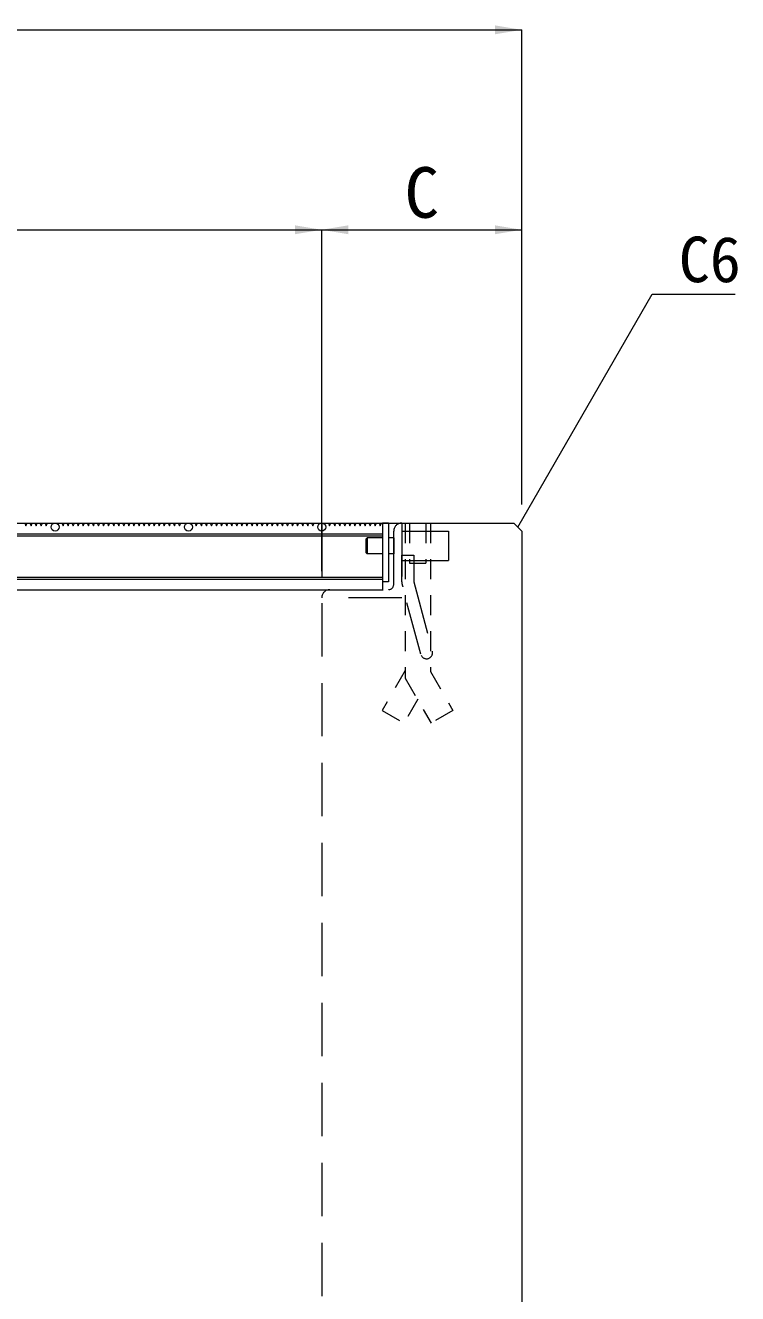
# Model space of a CAD drawing. Units: millimetres at full size; details may follow other scales. Extents: x 77366 to 106166, y -28085 to 6898.
# Drawn here: x 78918 to 79453, y -10167 to -9216 of the extents above; entities that cross this region are included whole.
import ezdxf
from ezdxf.enums import TextEntityAlignment as Align

# ---------------------------------------------------------------- set-up
doc = ezdxf.new("R2010")
doc.units = ezdxf.units.MM
doc.header["$LTSCALE"] = 50
doc.linetypes.add('USER1', pattern=[0.54, 0.3, -0.24])
doc.linetypes.add('USER2', pattern=[1.2, 0.8, -0.4])
for name, color, linetype, lineweight in [('受枠', 3, 'USER2', 9), ('寸法線', 7, 'Continuous', 13), ('引出線', 4, 'Continuous', 13), ('本体', 2, 'Continuous', 20), ('ｲﾝｻｰﾄ', 3, 'USER1', 9), ('ｸﾞﾚｰﾁﾝｸﾞ', 7, 'Continuous', 5)]:
    doc.layers.add(name, color=color, linetype=linetype, lineweight=lineweight)
doc.styles.add('ＭＳ ゴシック', font='')
doc.styles.get('ＭＳ ゴシック').set_extended_font_data('MS Gothic')

# ---------------------------------------------------------------- blocks, each defined once
blk = doc.blocks.new('filled_arrow')
at = {"color": 0, "linetype": 'Continuous', "lineweight": -2}
blk.add_solid([(7.5, 1.25), (0, 0), (7.5, -1.25)], dxfattribs=at)

msp = doc.modelspace()

# ---------------------------------------------------------------- linework, layer by layer
at = {"layer": '受枠'}
for p, q in [((79200.8, -9589.22), (79200.8, -9645.22)), ((79194.8, -9635.22), (79194.8, -9595.22)), ((79200.8, -9595.22), (79235.8, -9595.22)), ((79200.8, -9595.22), (79200.8, -9617.22)), ((79235.8, -9595.22), (79235.8, -9617.22)), ((79174.8, -9600.22), (79173.8, -9601.22)), ((79173.8, -9601.22), (79173.8, -9611.22)), ((79186.3, -9600.22), (79174.8, -9600.22)), ((79174.8, -9600.22), (79174.8, -9612.22)), ((79186.3, -9600.22), (79186.3, -9612.22)), ((79194.8, -9600.22), (79190.8, -9600.22)), ((79190.8, -9600.22), (79190.8, -9612.22)), ((79194.8, -9600.22), (79194.8, -9612.22)), ((79173.8, -9611.22), (79174.8, -9612.22)), ((79186.3, -9612.22), (79174.8, -9612.22)), ((79194.8, -9612.22), (79190.8, -9612.22)), ((79200.8, -9633.22), (79200.8, -9613.22)), ((79200.8, -9613.22), (79209.8, -9613.22)), ((79200.8, -9617.22), (79235.8, -9617.22)), ((79209.8, -9613.22), (79209.8, -9633.22)), ((79215.08, -9687.71), (79201.1, -9635.55)), ((79209.8, -9633.22), (79223.77, -9685.38)), ((79200.8, -9645.22), (79140.8, -9645.22)), ((79146.8, -9639.22), (79190.8, -9639.22))]:
    msp.add_line(p, q, dxfattribs=at)
for centre, radius, start, end in [((79200.8, -9595.22), 6, 90, 180), ((79190.8, -9635.22), 4, 270, 0), ((79209.8, -9633.22), 9, 180, 205), ((79146.8, -9645.22), 6, 90, 180), ((79219.43, -9686.55), 4.5, 205, 15)]:
    msp.add_arc(centre, radius, start, end, dxfattribs=at)
at = {"layer": '寸法線'}
for p, q in [((78390.8, -9219.22), (79290.8, -9219.22)), ((79290.8, -9575.22), (79290.8, -9219.22)), ((78540.8, -9369.22), (79140.8, -9369.22)), ((79140.8, -9625.22), (79140.8, -9369.22)), ((79140.8, -9369.22), (79290.8, -9369.22)), ((79140.8, -9625.22), (79140.8, -9369.22)), ((79290.8, -9575.22), (79290.8, -9369.22))]:
    msp.add_line(p, q, dxfattribs=at)
at = {"layer": '引出線'}
msp.add_lwpolyline([(79287.8, -9592.22), (79388.65, -9417.55), (79451.04, -9417.55)], dxfattribs=at)
at = {"layer": '本体'}
for p, q in [((78396.8, -9589.22), (79284.8, -9589.22)), ((79284.8, -9589.22), (79290.8, -9595.22)), ((79290.8, -9595.22), (79290.8, -10839.22))]:
    msp.add_line(p, q, dxfattribs=at)
at = {"layer": '本体', "linetype": 'USER2', "lineweight": 9}
msp.add_line((79140.8, -9589.22), (79140.8, -10689.22), dxfattribs=at)
at = {"layer": 'ｲﾝｻｰﾄ'}
for p, q in [((79203.3, -9589.22), (79203.3, -9705.7)), ((79203.3, -9589.22), (79222.3, -9589.22)), ((79206.72, -9589.22), (79206.72, -9619.22)), ((79218.88, -9589.22), (79218.88, -9619.22)), ((79222.3, -9589.22), (79222.3, -9700.61)), ((79206.72, -9619.22), (79218.88, -9619.22)), ((79203.3, -9699.9), (79186.08, -9729.72)), ((79222.3, -9700.61), (79239.21, -9729.9)), ((79203.3, -9705.7), (79222.75, -9739.4)), ((79212.8, -9721.45), (79202.53, -9739.22)), ((79186.08, -9729.72), (79202.53, -9739.22)), ((79239.21, -9729.9), (79222.75, -9739.4))]:
    msp.add_line(p, q, dxfattribs=at)
at = {"layer": 'ｸﾞﾚｰﾁﾝｸﾞ'}
for p, q in [((78495.3, -9589.22), (79186.3, -9589.22)), ((78918, -9589.22), (78918.9, -9591.32)), ((78918.9, -9591.32), (78919.8, -9589.22)), ((78919.8, -9589.22), (78921.8, -9589.22)), ((78921.8, -9589.22), (78922.7, -9591.32)), ((78922.7, -9591.32), (78923.6, -9589.22)), ((78923.6, -9589.22), (78925.6, -9589.22)), ((78925.6, -9589.22), (78926.5, -9591.32)), ((78926.5, -9591.32), (78927.4, -9589.22)), ((78927.4, -9589.22), (78929.4, -9589.22)), ((78929.4, -9589.22), (78930.3, -9591.32)), ((78930.3, -9591.32), (78931.2, -9589.22)), ((78931.2, -9589.22), (78933.2, -9589.22)), ((78933.2, -9589.22), (78934.1, -9591.32)), ((78934.1, -9591.32), (78935, -9589.22)), ((78935, -9589.22), (78937.8, -9589.22)), ((78943.8, -9589.22), (78945.8, -9589.22)), ((78945.8, -9589.22), (78946.7, -9591.32)), ((78946.7, -9591.32), (78947.6, -9589.22)), ((78947.6, -9589.22), (78949.6, -9589.22)), ((78949.6, -9589.22), (78950.5, -9591.32)), ((78950.5, -9591.32), (78951.4, -9589.22)), ((78951.4, -9589.22), (78953.4, -9589.22)), ((78953.4, -9589.22), (78954.3, -9591.32)), ((78954.3, -9591.32), (78955.2, -9589.22)), ((78955.2, -9589.22), (78957.2, -9589.22)), ((78957.2, -9589.22), (78958.1, -9591.32)), ((78958.1, -9591.32), (78959, -9589.22)), ((78959, -9589.22), (78961, -9589.22)), ((78961, -9589.22), (78961.9, -9591.32)), ((78961.9, -9591.32), (78962.8, -9589.22)), ((78962.8, -9589.22), (78964.8, -9589.22)), ((78964.8, -9589.22), (78965.7, -9591.32)), ((78965.7, -9591.32), (78966.6, -9589.22)), ((78966.6, -9589.22), (78968.6, -9589.22)), ((78968.6, -9589.22), (78969.5, -9591.32)), ((78969.5, -9591.32), (78970.4, -9589.22)), ((78970.4, -9589.22), (78972.4, -9589.22)), ((78972.4, -9589.22), (78973.3, -9591.32)), ((78973.3, -9591.32), (78974.2, -9589.22)), ((78974.2, -9589.22), (78976.2, -9589.22)), ((78976.2, -9589.22), (78977.1, -9591.32)), ((78977.1, -9591.32), (78978, -9589.22)), ((78978, -9589.22), (78980, -9589.22)), ((78980, -9589.22), (78980.9, -9591.32)), ((78980.9, -9591.32), (78981.8, -9589.22)), ((78981.8, -9589.22), (78983.8, -9589.22)), ((78983.8, -9589.22), (78984.7, -9591.32)), ((78984.7, -9591.32), (78985.6, -9589.22)), ((78985.6, -9589.22), (78987.6, -9589.22)), ((78987.6, -9589.22), (78988.5, -9591.32)), ((78988.5, -9591.32), (78989.4, -9589.22)), ((78989.4, -9589.22), (78991.4, -9589.22)), ((78991.4, -9589.22), (78992.3, -9591.32)), ((78992.3, -9591.32), (78993.2, -9589.22)), ((78993.2, -9589.22), (78995.2, -9589.22)), ((78995.2, -9589.22), (78996.1, -9591.32)), ((78996.1, -9591.32), (78997, -9589.22)), ((78997, -9589.22), (78999, -9589.22)), ((78999, -9589.22), (78999.9, -9591.32)), ((78999.9, -9591.32), (79000.8, -9589.22)), ((79000.8, -9589.22), (79002.8, -9589.22)), ((79002.8, -9589.22), (79003.7, -9591.32)), ((79003.7, -9591.32), (79004.6, -9589.22)), ((79004.6, -9589.22), (79006.6, -9589.22)), ((79006.6, -9589.22), (79007.5, -9591.32)), ((79007.5, -9591.32), (79008.4, -9589.22)), ((79008.4, -9589.22), (79010.4, -9589.22)), ((79010.4, -9589.22), (79011.3, -9591.32)), ((79011.3, -9591.32), (79012.2, -9589.22)), ((79012.2, -9589.22), (79014.2, -9589.22)), ((79014.2, -9589.22), (79015.1, -9591.32)), ((79015.1, -9591.32), (79016, -9589.22)), ((79016, -9589.22), (79018, -9589.22)), ((79018, -9589.22), (79018.9, -9591.32)), ((79018.9, -9591.32), (79019.8, -9589.22)), ((79019.8, -9589.22), (79021.8, -9589.22)), ((79021.8, -9589.22), (79022.7, -9591.32)), ((79022.7, -9591.32), (79023.6, -9589.22)), ((79023.6, -9589.22), (79025.6, -9589.22)), ((79025.6, -9589.22), (79026.5, -9591.32)), ((79026.5, -9591.32), (79027.4, -9589.22)), ((79027.4, -9589.22), (79029.4, -9589.22)), ((79029.4, -9589.22), (79030.3, -9591.32)), ((79030.3, -9591.32), (79031.2, -9589.22)), ((79031.2, -9589.22), (79033.2, -9589.22)), ((79033.2, -9589.22), (79034.1, -9591.32)), ((79034.1, -9591.32), (79035, -9589.22)), ((79035, -9589.22), (79037.8, -9589.22)), ((79043.8, -9589.22), (79045.8, -9589.22)), ((79045.8, -9589.22), (79046.7, -9591.32)), ((79046.7, -9591.32), (79047.6, -9589.22)), ((79047.6, -9589.22), (79049.6, -9589.22)), ((79049.6, -9589.22), (79050.5, -9591.32)), ((79050.5, -9591.32), (79051.4, -9589.22)), ((79051.4, -9589.22), (79053.4, -9589.22)), ((79053.4, -9589.22), (79054.3, -9591.32)), ((79054.3, -9591.32), (79055.2, -9589.22)), ((79055.2, -9589.22), (79057.2, -9589.22)), ((79057.2, -9589.22), (79058.1, -9591.32)), ((79058.1, -9591.32), (79059, -9589.22)), ((79059, -9589.22), (79061, -9589.22)), ((79061, -9589.22), (79061.9, -9591.32)), ((79061.9, -9591.32), (79062.8, -9589.22)), ((79062.8, -9589.22), (79064.8, -9589.22)), ((79064.8, -9589.22), (79065.7, -9591.32)), ((79065.7, -9591.32), (79066.6, -9589.22)), ((79066.6, -9589.22), (79068.6, -9589.22)), ((79068.6, -9589.22), (79069.5, -9591.32)), ((79069.5, -9591.32), (79070.4, -9589.22)), ((79070.4, -9589.22), (79072.4, -9589.22)), ((79072.4, -9589.22), (79073.3, -9591.32)), ((79073.3, -9591.32), (79074.2, -9589.22)), ((79074.2, -9589.22), (79076.2, -9589.22)), ((79076.2, -9589.22), (79077.1, -9591.32)), ((79077.1, -9591.32), (79078, -9589.22)), ((79078, -9589.22), (79080, -9589.22)), ((79080, -9589.22), (79080.9, -9591.32)), ((79080.9, -9591.32), (79081.8, -9589.22)), ((79081.8, -9589.22), (79083.8, -9589.22)), ((79083.8, -9589.22), (79084.7, -9591.32)), ((79084.7, -9591.32), (79085.6, -9589.22)), ((79085.6, -9589.22), (79087.6, -9589.22)), ((79087.6, -9589.22), (79088.5, -9591.32)), ((79088.5, -9591.32), (79089.4, -9589.22)), ((79089.4, -9589.22), (79091.4, -9589.22)), ((79091.4, -9589.22), (79092.3, -9591.32)), ((79092.3, -9591.32), (79093.2, -9589.22)), ((79093.2, -9589.22), (79095.2, -9589.22)), ((79095.2, -9589.22), (79096.1, -9591.32)), ((79096.1, -9591.32), (79097, -9589.22)), ((79097, -9589.22), (79099, -9589.22)), ((79099, -9589.22), (79099.9, -9591.32)), ((79099.9, -9591.32), (79100.8, -9589.22)), ((79100.8, -9589.22), (79102.8, -9589.22)), ((79102.8, -9589.22), (79103.7, -9591.32)), ((79103.7, -9591.32), (79104.6, -9589.22)), ((79104.6, -9589.22), (79106.6, -9589.22)), ((79106.6, -9589.22), (79107.5, -9591.32)), ((79107.5, -9591.32), (79108.4, -9589.22)), ((79108.4, -9589.22), (79110.4, -9589.22)), ((79110.4, -9589.22), (79111.3, -9591.32)), ((79111.3, -9591.32), (79112.2, -9589.22)), ((79112.2, -9589.22), (79114.2, -9589.22)), ((79114.2, -9589.22), (79115.1, -9591.32)), ((79115.1, -9591.32), (79116, -9589.22)), ((79116, -9589.22), (79118, -9589.22)), ((79118, -9589.22), (79118.9, -9591.32)), ((79118.9, -9591.32), (79119.8, -9589.22)), ((79119.8, -9589.22), (79121.8, -9589.22)), ((79121.8, -9589.22), (79122.7, -9591.32)), ((79122.7, -9591.32), (79123.6, -9589.22)), ((79123.6, -9589.22), (79125.6, -9589.22)), ((79125.6, -9589.22), (79126.5, -9591.32)), ((79126.5, -9591.32), (79127.4, -9589.22)), ((79127.4, -9589.22), (79129.4, -9589.22)), ((79129.4, -9589.22), (79130.3, -9591.32)), ((79130.3, -9591.32), (79131.2, -9589.22)), ((79131.2, -9589.22), (79133.2, -9589.22)), ((79133.2, -9589.22), (79134.1, -9591.32)), ((79134.1, -9591.32), (79135, -9589.22)), ((79135, -9589.22), (79137.8, -9589.22)), ((79143.8, -9589.22), (79145.8, -9589.22)), ((79145.8, -9589.22), (79146.7, -9591.32)), ((79146.7, -9591.32), (79147.6, -9589.22)), ((79147.6, -9589.22), (79149.6, -9589.22)), ((79149.6, -9589.22), (79150.5, -9591.32)), ((79150.5, -9591.32), (79151.4, -9589.22)), ((79151.4, -9589.22), (79153.4, -9589.22)), ((79153.4, -9589.22), (79154.3, -9591.32)), ((79154.3, -9591.32), (79155.2, -9589.22)), ((79155.2, -9589.22), (79157.2, -9589.22)), ((79157.2, -9589.22), (79158.1, -9591.32)), ((79158.1, -9591.32), (79159, -9589.22)), ((79159, -9589.22), (79161, -9589.22)), ((79161, -9589.22), (79161.9, -9591.32)), ((79161.9, -9591.32), (79162.8, -9589.22)), ((79162.8, -9589.22), (79164.8, -9589.22)), ((79164.8, -9589.22), (79165.7, -9591.32)), ((79165.7, -9591.32), (79166.6, -9589.22)), ((79166.6, -9589.22), (79168.6, -9589.22)), ((79168.6, -9589.22), (79169.5, -9591.32)), ((79169.5, -9591.32), (79170.4, -9589.22)), ((79170.4, -9589.22), (79172.4, -9589.22)), ((79172.4, -9589.22), (79173.3, -9591.32)), ((79173.3, -9591.32), (79174.2, -9589.22)), ((79174.2, -9589.22), (79176.2, -9589.22)), ((79176.2, -9589.22), (79177.1, -9591.32)), ((79177.1, -9591.32), (79178, -9589.22)), ((79178, -9589.22), (79180, -9589.22)), ((79180, -9589.22), (79180.9, -9591.32)), ((79180.9, -9591.32), (79181.8, -9589.22)), ((79181.8, -9589.22), (79183.8, -9589.22)), ((79183.8, -9589.22), (79184.7, -9591.32)), ((79184.7, -9591.32), (79185.6, -9589.22)), ((79186.3, -9589.22), (79186.3, -9639.22)), ((79190.8, -9589.22), (79186.3, -9589.22)), ((79186.3, -9589.22), (79186.3, -9633.22)), ((79190.8, -9589.22), (79190.8, -9633.22)), ((78495.3, -9597.22), (79186.3, -9597.22)), ((78495.3, -9598.72), (79186.3, -9598.72)), ((78495.3, -9629.72), (79186.3, -9629.72)), ((78495.3, -9631.22), (79186.3, -9631.22)), ((79190.8, -9633.22), (79186.3, -9633.22)), ((78495.3, -9639.22), (79186.3, -9639.22))]:
    msp.add_line(p, q, dxfattribs=at)
for centre in [(78940.8, -9592.22), (79040.8, -9592.22), (79140.8, -9592.22)]:
    msp.add_circle(centre, 3, dxfattribs=at)

# ---------------------------------------------------------------- block references
at = {"layer": '寸法線', "xscale": 2.67, "yscale": 2.67, "rotation": 180}
for p in [(79290.8, -9219.22), (79140.8, -9369.22), (79290.8, -9369.22)]:
    msp.add_blockref('filled_arrow', p, dxfattribs=at)
at = {"layer": '寸法線', "xscale": 2.67, "yscale": 2.67}
msp.add_blockref('filled_arrow', (79140.8, -9369.22), dxfattribs=at)
at = {"layer": '引出線', "xscale": 0.133, "yscale": 0.133, "rotation": 60}
msp.add_blockref('filled_arrow', (79287.8, -9592.22), dxfattribs=at)

# ---------------------------------------------------------------- texts
at = {"layer": '寸法線', "style": 'ＭＳ ゴシック'}
msp.add_text('C', height=37.98, dxfattribs=at).set_placement((79215.8, -9341.22), align=Align.MIDDLE_CENTER)
at = {"layer": '引出線', "style": 'ＭＳ ゴシック'}
msp.add_text('C6', height=34.18, dxfattribs=at).set_placement((79408.65, -9374.35), align=Align.TOP_LEFT)

doc.saveas('drawing.dxf')
